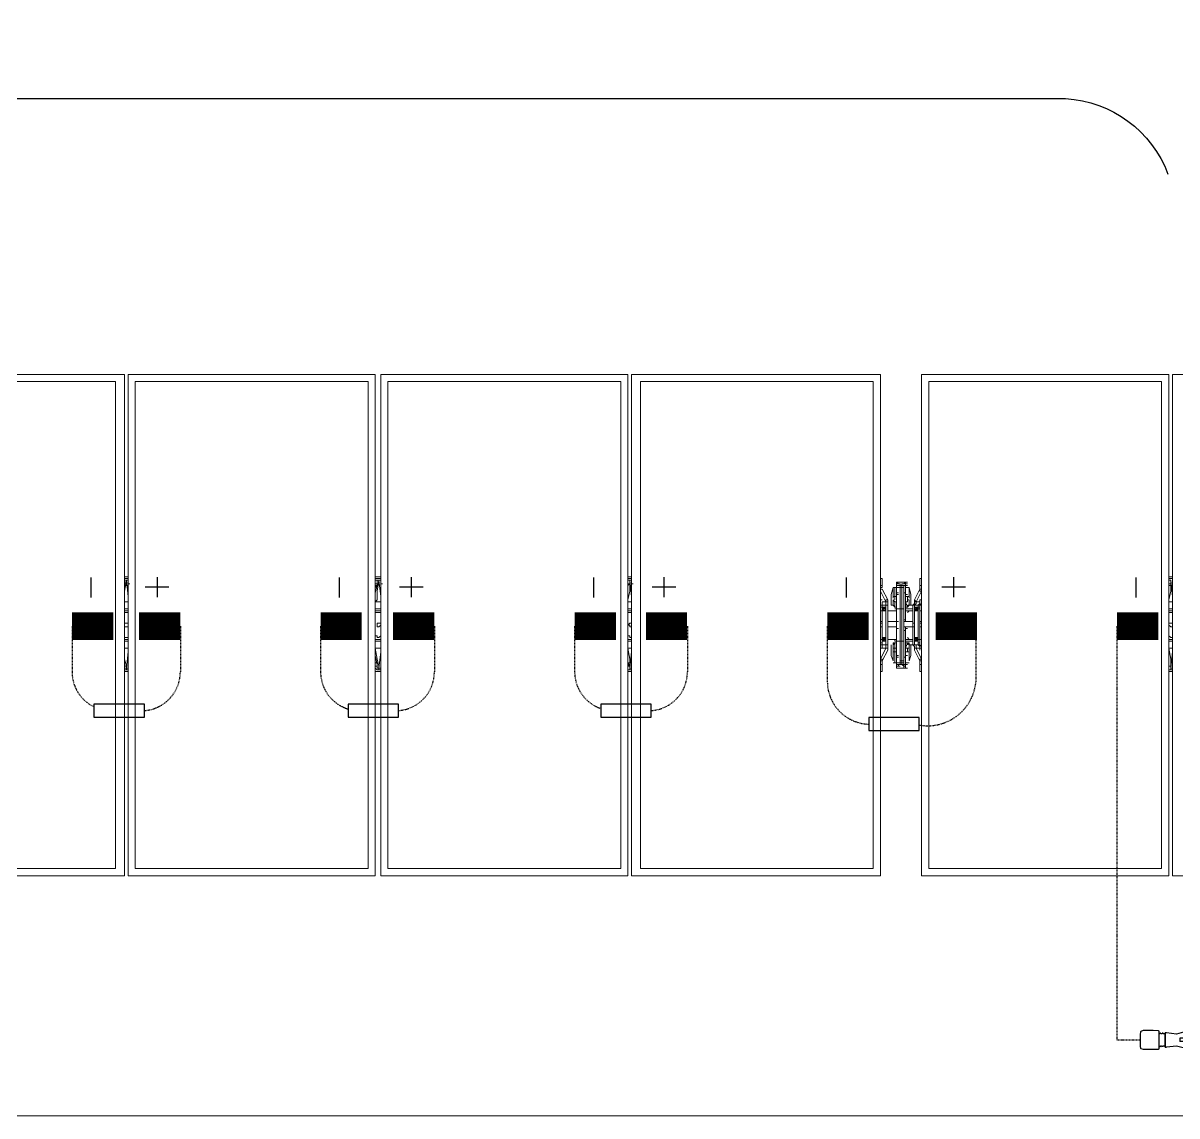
# Model space of a CAD drawing. Header units: feet. Extents: x -9903 to 12307, y -41 to 4121.
# Drawn here: x 1113.6 to 1321.9, y 3621.3 to 3818.6 of the extents above; entities that cross this region are included whole.
import ezdxf
from ezdxf.lldxf.tags import DXFTag

# ---------------------------------------------------------------- set-up
doc = ezdxf.new("R2010")
doc.units = ezdxf.units.FT
doc.header["$MEASUREMENT"] = 0
doc.linetypes.add('HIDDEN', pattern=[0.375, 0.25, -0.125])
for name, color, linetype in [('E-HARN-COMP', 8, 'Continuous'), ('E-TRNK-CABL-NEG', 6, 'HIDDEN'), ('E-TRUNK-CABLE-POS', 6, 'HIDDEN'), ('G-ANNO-TEXT', 1, 'Continuous'), ('Polarity-Text', 7, 'Continuous'), ('PV-DC-CABL-UG-', 10, 'DC-')]:
    doc.layers.add(name, color=color, linetype=linetype)
doc.styles.add('NEI-A', font='arial.ttf')
tags = doc.linetypes.add('DC-', pattern='A,0.176989,-0.049113,["DC-",NEI-A,S=0.1,R=0,X=0,Y=-0.05],-0.049113,-0.250887,0.176989', length=0.703091).pattern_tags.tags
tags[6] = DXFTag(74, 10)

# ---------------------------------------------------------------- blocks, each defined once
blk = doc.blocks.new('A$C4742fff2')
at = {"lineweight": 5}
for points in [[(5.0481, 0), (5.2798, 0), (5.2798, 0.4666), (5.0481, 0.4666)], [(5.5131, 0.4666), (5.5131, 0), (5.2831, 0), (5.2831, 0.4666)], [(5.7481, 0.4666), (5.5181, 0.4666), (5.5181, 0), (5.7481, 0)], [(5.9831, 0), (5.7514, 0), (5.7514, 0.4666), (5.9831, 0.4666)], [(6.0214, 0), (6.2514, 0), (6.2514, 0.4666), (6.0214, 0.4666)], [(6.4864, 0.4666), (6.2547, 0.4666), (6.2547, 0), (6.4864, 0)], [(5.2715, 0.0067), (5.2715, 0.46), (5.0548, 0.46), (5.0548, 0.0067)], [(5.5064, 0.46), (5.2898, 0.46), (5.2898, 0.0067), (5.5064, 0.0067)], [(5.7414, 0.0067), (5.7414, 0.46), (5.5248, 0.46), (5.5248, 0.0067)], [(5.9764, 0.0067), (5.9764, 0.46), (5.7598, 0.46), (5.7598, 0.0067)], [(6.0281, 0.46), (6.2447, 0.46), (6.2447, 0.0067), (6.0281, 0.0067)], [(5.9848, 0.2683), (5.9848, 0.27), (5.9848, 0.2767), (5.9831, 0.2767), (5.9848, 0.2767), (5.9848, 0.27)], [(6.0081, 0.2733), (6.0064, 0.2733), (6.0081, 0.2733), (6.0064, 0.2733), (6.0064, 0.2717), (6.0081, 0.2717), (6.0064, 0.2717), (6.0064, 0.2617), (6.0064, 0.2717), (6.0064, 0.2733), (6.0048, 0.2717), (6.0031, 0.2717), (6.0048, 0.2717), (6.0031, 0.2717), (6.0031, 0.2683), (6.0014, 0.2683), (6.0014, 0.2717), (5.9998, 0.2717), (5.9981, 0.2717), (5.9981, 0.2617), (5.9998, 0.2617), (5.9981, 0.2617), (5.9981, 0.24), (5.9981, 0.2367), (5.9998, 0.2367), (5.9981, 0.2367), (5.9998, 0.2367), (5.9981, 0.2367), (5.9998, 0.2367), (5.9981, 0.2367), (5.9998, 0.2367), (5.9981, 0.2367), (5.9998, 0.2367), (5.9981, 0.2367), (5.9898, 0.2367), (5.9981, 0.2367), (5.9981, 0.24), (5.9981, 0.2367), (5.9981, 0.24), (5.9981, 0.2383), (5.9981, 0.24), (5.9981, 0.2617), (5.9981, 0.2717), (5.9998, 0.2717), (6.0014, 0.2717), (5.9998, 0.2717), (6.0014, 0.2717), (5.9998, 0.2717), (5.9981, 0.2733), (5.9998, 0.2733), (5.9981, 0.2733), (5.9998, 0.2733), (6.0048, 0.2733), (6.0064, 0.2733), (6.0048, 0.2717), (6.0031, 0.2717), (6.0048, 0.2717), (6.0064, 0.2717), (6.0048, 0.2717), (6.0064, 0.2717), (6.0064, 0.2733)], [(5.9981, 0.2683), (5.9981, 0.2733), (5.9981, 0.2717), (5.9998, 0.2717), (5.9981, 0.2733), (5.9998, 0.2733), (5.9981, 0.2733), (5.9981, 0.2683), (5.9964, 0.2683), (5.9964, 0.26), (5.9964, 0.2683)], [(5.9998, 0.2733), (5.9981, 0.2733), (5.9981, 0.2717), (5.9998, 0.2717), (6.0014, 0.2717), (5.9998, 0.2717), (6.0014, 0.2717), (5.9998, 0.2717), (6.0014, 0.2717), (6.0014, 0.2683), (6.0031, 0.2683), (6.0031, 0.2717), (6.0048, 0.2717), (6.0031, 0.2717), (6.0048, 0.2717), (6.0064, 0.2717), (6.0064, 0.27), (6.0081, 0.27), (6.0064, 0.27), (6.0064, 0.2717), (6.0064, 0.2733), (6.0048, 0.2733)], [(5.9981, 0.27), (5.9981, 0.2717), (5.9981, 0.27), (5.9998, 0.27)], [(6.0031, 0.27), (6.0014, 0.27), (6.0031, 0.27), (6.0048, 0.27)], [(6.0014, 0.27), (6.0014, 0.2683), (6.0014, 0.2483), (6.0014, 0.2683)], [(6.0048, 0.2683), (6.0031, 0.2683), (6.0048, 0.2683), (6.0048, 0.27)], [(6.0064, 0.27), (6.0064, 0.2717), (6.0064, 0.27), (6.0081, 0.27)], [(6.0198, 0.27), (6.0198, 0.2683), (6.0198, 0.27), (6.0198, 0.2767), (6.0214, 0.2767), (6.0198, 0.2767)], [(5.9831, 0.2133), (5.9831, 0.215), (5.9831, 0.2167), (5.9831, 0.215), (5.9848, 0.215), (5.9848, 0.2117), (5.9881, 0.2117), (5.9898, 0.2117), (5.9898, 0.21), (5.9848, 0.2), (5.9898, 0.21), (5.9898, 0.2117), (5.9881, 0.2117), (5.9881, 0.215), (5.9881, 0.2117), (5.9848, 0.2117), (5.9848, 0.215), (5.9881, 0.215), (5.9898, 0.215), (5.9898, 0.2117), (5.9898, 0.21), (5.9898, 0.2117), (5.9898, 0.215), (5.9881, 0.215), (5.9898, 0.215), (5.9898, 0.2517), (5.9881, 0.2517), (5.9881, 0.255), (5.9898, 0.255), (5.9898, 0.2517), (5.9881, 0.2517), (5.9848, 0.2517), (5.9848, 0.25), (5.9831, 0.25), (5.9831, 0.2517), (5.9831, 0.25), (5.9848, 0.25), (5.9848, 0.2517), (5.9881, 0.2517), (5.9881, 0.255), (5.9898, 0.255), (5.9881, 0.255), (5.9848, 0.255), (5.9881, 0.255), (5.9881, 0.2567), (5.9898, 0.2567), (5.9848, 0.2667), (5.9898, 0.2567), (5.9881, 0.2567), (5.9881, 0.255), (5.9898, 0.255), (5.9898, 0.2517), (5.9881, 0.2517), (5.9898, 0.2517), (5.9898, 0.215), (5.9881, 0.215), (5.9848, 0.215), (5.9831, 0.215)], [(5.9948, 0.2683), (5.9931, 0.2617), (5.9931, 0.2517), (5.9931, 0.2533), (5.9931, 0.2517), (5.9931, 0.2617)], [(5.9931, 0.2517), (5.9931, 0.2617), (5.9931, 0.2517), (5.9948, 0.2517), (5.9964, 0.25), (5.9948, 0.2517), (5.9964, 0.25), (5.9964, 0.2517), (5.9964, 0.25), (5.9948, 0.2517), (5.9964, 0.25), (5.9948, 0.2517)], [(5.9948, 0.26), (5.9948, 0.2683), (5.9964, 0.2683), (5.9948, 0.2683), (5.9948, 0.26), (5.9964, 0.26), (5.9964, 0.2567), (5.9964, 0.26), (5.9948, 0.26), (5.9948, 0.2583)], [(6.0031, 0.2183), (6.0031, 0.2483), (6.0048, 0.2483), (6.0048, 0.2683), (6.0031, 0.2683), (6.0031, 0.2483), (6.0014, 0.2483), (6.0014, 0.2183), (5.9981, 0.2183), (5.9981, 0.2483), (5.9964, 0.2483), (5.9981, 0.2483), (5.9964, 0.2483), (5.9981, 0.2483), (5.9964, 0.2483), (5.9981, 0.2483), (5.9964, 0.2483), (5.9981, 0.2483), (5.9964, 0.2483), (5.9981, 0.2483), (5.9981, 0.2183), (6.0014, 0.2183), (6.0014, 0.2483), (6.0031, 0.2483), (6.0014, 0.2483), (6.0014, 0.2183), (6.0031, 0.2183), (6.0031, 0.1983), (6.0048, 0.1983), (6.0048, 0.2183), (6.0048, 0.1983), (6.0031, 0.1983), (6.0031, 0.2183), (6.0014, 0.2183), (6.0014, 0.2483), (6.0031, 0.2483), (6.0031, 0.2683), (6.0048, 0.2683), (6.0048, 0.2483), (6.0031, 0.2483), (6.0031, 0.2183), (6.0048, 0.2183), (6.0048, 0.2483), (6.0048, 0.2183)], [(6.0014, 0.2683), (6.0014, 0.2483), (5.9981, 0.2483), (5.9981, 0.2683)], [(6.0014, 0.2683), (6.0014, 0.2483), (5.9981, 0.2483), (5.9981, 0.2683)], [(5.9998, 0.2633), (5.9981, 0.2633)], [(6.0048, 0.2633), (6.0064, 0.2633)], [(6.0098, 0.2517), (6.0114, 0.2517), (6.0114, 0.2617), (6.0098, 0.2683), (6.0064, 0.2683), (6.0098, 0.2683), (6.0114, 0.2617), (6.0114, 0.2517), (6.0098, 0.2517), (6.0098, 0.2533), (6.0098, 0.2517), (6.0098, 0.2567), (6.0081, 0.2567), (6.0081, 0.255), (6.0064, 0.255), (6.0081, 0.25), (6.0081, 0.2517)], [(6.0064, 0.26), (6.0064, 0.2683), (6.0064, 0.26), (6.0098, 0.26), (6.0098, 0.2683), (6.0098, 0.26)], [(6.0064, 0.24), (6.0064, 0.2383), (6.0064, 0.24), (6.0064, 0.2617), (6.0081, 0.2617), (6.0064, 0.2617)], [(6.0081, 0.2567), (6.0081, 0.26)], [(6.0098, 0.2583), (6.0098, 0.26)], [(6.0198, 0.2117), (6.0198, 0.2133), (6.0181, 0.215), (6.0198, 0.215), (6.0214, 0.2133), (6.0198, 0.215), (6.0181, 0.215), (6.0198, 0.2133), (6.0198, 0.2117), (6.0164, 0.2117), (6.0148, 0.2117), (6.0148, 0.21), (6.0198, 0.2), (6.0148, 0.21), (6.0148, 0.2117), (6.0164, 0.2117), (6.0181, 0.2117), (6.0164, 0.2117), (6.0164, 0.215), (6.0148, 0.215), (6.0181, 0.215), (6.0181, 0.2167), (6.0198, 0.2167), (6.0198, 0.25), (6.0181, 0.25), (6.0181, 0.2483), (6.0164, 0.2483), (6.0181, 0.2483), (6.0164, 0.2483), (6.0181, 0.2483), (6.0164, 0.2483), (6.0181, 0.2483), (6.0164, 0.2483), (6.0181, 0.2483), (6.0164, 0.2483), (6.0164, 0.25), (6.0181, 0.2483), (6.0181, 0.2467), (6.0164, 0.2467), (6.0148, 0.2467), (6.0148, 0.2483), (6.0148, 0.25), (6.0164, 0.25), (6.0181, 0.25), (6.0198, 0.25), (6.0198, 0.2167), (6.0181, 0.2167), (6.0181, 0.215), (6.0148, 0.215), (6.0131, 0.215), (6.0131, 0.2517), (6.0148, 0.2517), (6.0131, 0.2517), (6.0148, 0.2533), (6.0148, 0.255), (6.0148, 0.2533), (6.0131, 0.2517), (6.0114, 0.2517), (6.0114, 0.2617), (6.0114, 0.2517), (6.0131, 0.2517), (6.0148, 0.2517), (6.0131, 0.2517), (6.0131, 0.215), (6.0148, 0.215), (6.0131, 0.215), (6.0148, 0.2133), (6.0148, 0.2117), (6.0164, 0.2117)], [(6.0198, 0.255), (6.0198, 0.2533), (6.0181, 0.2517), (6.0148, 0.2517), (6.0164, 0.2533), (6.0164, 0.255), (6.0148, 0.2567), (6.0198, 0.2667), (6.0148, 0.2567), (6.0164, 0.255), (6.0198, 0.255), (6.0198, 0.2533), (6.0181, 0.2517), (6.0148, 0.2517), (6.0164, 0.2533), (6.0164, 0.255), (6.0181, 0.255), (6.0164, 0.255), (6.0148, 0.255), (6.0148, 0.2567), (6.0148, 0.255), (6.0164, 0.255)], [(5.9831, 0.2533), (5.9831, 0.2517), (5.9848, 0.2517), (5.9848, 0.255), (5.9848, 0.2517), (5.9831, 0.2517)], [(5.9848, 0.2167), (5.9848, 0.215), (5.9848, 0.2167), (5.9831, 0.2167), (5.9831, 0.25), (5.9831, 0.2167)], [(5.9881, 0.2483), (5.9881, 0.2467), (5.9881, 0.2483), (5.9864, 0.2483), (5.9848, 0.2483), (5.9848, 0.2467), (5.9864, 0.2467), (5.9848, 0.2467), (5.9831, 0.2467), (5.9848, 0.2467), (5.9864, 0.2467), (5.9881, 0.2467), (5.9881, 0.2483), (5.9864, 0.2483), (5.9881, 0.2483), (5.9864, 0.2483), (5.9881, 0.2483), (5.9864, 0.2483), (5.9881, 0.2483), (5.9864, 0.2483), (5.9881, 0.2483), (5.9864, 0.2483), (5.9864, 0.25), (5.9881, 0.2483), (5.9864, 0.2483), (5.9881, 0.2483), (5.9864, 0.2483), (5.9881, 0.2483), (5.9864, 0.2483), (5.9881, 0.2483), (5.9864, 0.2483), (5.9881, 0.2483), (5.9881, 0.2467), (5.9864, 0.2467), (5.9881, 0.2467), (5.9864, 0.2467), (5.9848, 0.2467), (5.9848, 0.2483), (5.9864, 0.2483), (5.9864, 0.25)], [(5.9864, 0.25), (5.9848, 0.2483), (5.9864, 0.2467), (5.9881, 0.2483)], [(5.9881, 0.25), (5.9881, 0.2483), (5.9881, 0.25), (5.9864, 0.25), (5.9848, 0.25), (5.9848, 0.2483), (5.9848, 0.25), (5.9864, 0.25)], [(5.9864, 0.25), (5.9848, 0.2483), (5.9864, 0.2467), (5.9881, 0.2483)], [(5.9848, 0.2467), (5.9848, 0.2483), (5.9864, 0.2483), (5.9848, 0.2483)], [(5.9898, 0.255), (5.9898, 0.2567)], [(5.9948, 0.2567), (5.9948, 0.2517), (5.9964, 0.25), (5.9964, 0.255)], [(5.9948, 0.2567), (5.9948, 0.2517), (5.9964, 0.25), (5.9964, 0.255)], [(6.0098, 0.2517), (6.0081, 0.25), (6.0098, 0.2517), (6.0081, 0.25), (6.0081, 0.2517), (6.0081, 0.25), (6.0098, 0.2517), (6.0081, 0.25), (6.0098, 0.2517), (6.0098, 0.2567), (6.0081, 0.2567), (6.0081, 0.255), (6.0064, 0.255), (6.0081, 0.25), (6.0081, 0.2517)], [(6.0098, 0.2483), (6.0131, 0.2483), (6.0064, 0.2483), (6.0081, 0.2483)], [(6.0064, 0.2483), (6.0081, 0.2483), (6.0098, 0.2483), (6.0131, 0.2483)], [(6.0098, 0.2483), (6.0081, 0.2483)], [(6.0148, 0.25), (6.0148, 0.2483), (6.0148, 0.2467), (6.0164, 0.2467), (6.0181, 0.2467), (6.0181, 0.2483), (6.0181, 0.25), (6.0164, 0.25)], [(6.0164, 0.25), (6.0148, 0.2483), (6.0164, 0.2467), (6.0181, 0.2483)], [(6.0164, 0.25), (6.0148, 0.2483), (6.0164, 0.2467), (6.0181, 0.2483)], [(6.0164, 0.2467), (6.0164, 0.2483), (6.0181, 0.2483), (6.0164, 0.25), (6.0164, 0.2483), (6.0181, 0.2483), (6.0198, 0.2483), (6.0181, 0.2483), (6.0164, 0.2483), (6.0164, 0.2467), (6.0181, 0.2467), (6.0181, 0.2483), (6.0164, 0.2483), (6.0181, 0.2483), (6.0164, 0.2483), (6.0181, 0.2483), (6.0164, 0.2483), (6.0181, 0.2483), (6.0164, 0.2483), (6.0181, 0.2483), (6.0181, 0.2467)], [(6.0181, 0.25), (6.0181, 0.2517), (6.0198, 0.2517), (6.0214, 0.2533), (6.0198, 0.2517), (6.0181, 0.2517)], [(6.0198, 0.25), (6.0198, 0.2517), (6.0214, 0.2517), (6.0198, 0.2517)], [(5.9848, 0.2367), (5.9831, 0.2367)], [(5.9898, 0.2467), (5.9981, 0.2467)], [(6.0048, 0.2367), (6.0131, 0.2367)], [(6.0064, 0.2467), (6.0131, 0.2467)], [(6.0081, 0.2367), (6.0064, 0.2367), (6.0064, 0.24), (6.0064, 0.2367)], [(6.0081, 0.2367), (6.0064, 0.2367)], [(6.0081, 0.245), (6.0098, 0.2467)], [(6.0198, 0.2467), (6.0214, 0.2467)], [(6.0198, 0.2367), (6.0214, 0.2367)], [(5.2815, 0.235), (5.2798, 0.235), (5.2798, 0.2317), (5.2831, 0.2317), (5.2831, 0.2333), (5.2831, 0.235)], [(5.5164, 0.235), (5.5148, 0.235), (5.5148, 0.2317), (5.5164, 0.2317), (5.5181, 0.2333), (5.5181, 0.235)], [(5.7514, 0.235), (5.7498, 0.235), (5.7481, 0.2333), (5.7498, 0.2333), (5.7498, 0.2317), (5.7514, 0.2317), (5.7514, 0.2333)], [(5.9848, 0.235), (5.9831, 0.235)], [(5.9848, 0.2317), (5.9831, 0.2317)], [(5.9848, 0.2317), (5.9831, 0.2317)], [(5.9981, 0.2317), (5.9898, 0.2317), (5.9898, 0.235), (5.9898, 0.2317), (5.9981, 0.2317), (5.9981, 0.23), (5.9998, 0.23), (5.9981, 0.23), (5.9981, 0.2267), (5.9981, 0.23)], [(5.9981, 0.2317), (5.9981, 0.23), (5.9998, 0.23), (5.9981, 0.23)], [(5.9998, 0.23), (5.9981, 0.23), (5.9981, 0.2267), (5.9981, 0.23)], [(5.9981, 0.1967), (5.9981, 0.205), (5.9998, 0.205), (5.9981, 0.205), (5.9981, 0.2267), (5.9981, 0.2283), (5.9981, 0.2267), (5.9981, 0.205)], [(6.0148, 0.2317), (6.0131, 0.2317), (6.0048, 0.2317), (6.0131, 0.2317)], [(6.0064, 0.23), (6.0081, 0.23), (6.0064, 0.23), (6.0064, 0.2317)], [(6.0064, 0.23), (6.0081, 0.23), (6.0064, 0.23), (6.0064, 0.2317)], [(6.0064, 0.205), (6.0064, 0.1967), (6.0064, 0.205), (6.0081, 0.205), (6.0064, 0.205), (6.0064, 0.2267), (6.0064, 0.2283), (6.0064, 0.2267), (6.0064, 0.23), (6.0064, 0.2267), (6.0064, 0.23), (6.0064, 0.2267)], [(6.0131, 0.2317), (6.0131, 0.235), (6.0148, 0.235), (6.0131, 0.235)], [(6.0198, 0.235), (6.0214, 0.235)], [(6.0214, 0.2317), (6.0198, 0.2317)], [(6.0214, 0.2317), (6.0198, 0.2317)], [(6.2531, 0.235), (6.2514, 0.235), (6.2514, 0.2333), (6.2531, 0.2317), (6.2547, 0.2317), (6.2547, 0.2333), (6.2547, 0.235)], [(5.9848, 0.2217), (5.9848, 0.22), (5.9848, 0.2183), (5.9864, 0.2183), (5.9848, 0.2183), (5.9848, 0.22), (5.9831, 0.22), (5.9848, 0.22), (5.9848, 0.2217), (5.9864, 0.2217), (5.9881, 0.2217), (5.9864, 0.2217)], [(5.9864, 0.2217), (5.9848, 0.22), (5.9864, 0.2183), (5.9881, 0.22)], [(5.9864, 0.2217), (5.9848, 0.22), (5.9864, 0.2183), (5.9881, 0.22)], [(5.9864, 0.2183), (5.9848, 0.2183), (5.9848, 0.22), (5.9864, 0.22), (5.9881, 0.22), (5.9881, 0.2217), (5.9881, 0.22), (5.9881, 0.2183), (5.9864, 0.2183), (5.9881, 0.2183), (5.9881, 0.22), (5.9864, 0.22), (5.9881, 0.22), (5.9864, 0.22), (5.9881, 0.22), (5.9864, 0.22), (5.9881, 0.22), (5.9864, 0.22), (5.9881, 0.22), (5.9864, 0.2217), (5.9864, 0.22), (5.9848, 0.22), (5.9848, 0.2183)], [(5.9881, 0.22), (5.9864, 0.22)], [(5.9981, 0.2183), (5.9964, 0.2183), (5.9981, 0.2183), (5.9964, 0.2183), (5.9981, 0.2183), (5.9981, 0.1983), (6.0014, 0.1983), (6.0014, 0.2183), (6.0014, 0.1983), (5.9981, 0.1983), (5.9981, 0.2183), (5.9964, 0.2183), (5.9964, 0.22), (5.9981, 0.22), (5.9898, 0.22), (5.9981, 0.22), (5.9964, 0.22), (5.9964, 0.2183)], [(5.9931, 0.215), (5.9931, 0.2133), (5.9931, 0.215), (5.9931, 0.205), (5.9948, 0.2), (5.9948, 0.2083), (5.9964, 0.2083), (5.9964, 0.1983), (5.9948, 0.1983), (5.9964, 0.1983), (5.9964, 0.2083), (5.9948, 0.2083), (5.9948, 0.2), (5.9931, 0.205)], [(5.9931, 0.215), (5.9931, 0.205)], [(5.9948, 0.215), (5.9948, 0.21), (5.9948, 0.215), (5.9948, 0.2167), (5.9964, 0.2167), (5.9964, 0.2117), (5.9964, 0.2167), (5.9948, 0.2167)], [(5.9948, 0.215), (5.9964, 0.2167), (5.9964, 0.215), (5.9964, 0.2167), (5.9948, 0.215), (5.9964, 0.2167)], [(5.9981, 0.2183), (5.9964, 0.2183)], [(6.0098, 0.22), (6.0131, 0.22), (6.0064, 0.22), (6.0131, 0.22), (6.0098, 0.22), (6.0081, 0.2217)], [(6.0081, 0.2183), (6.0098, 0.2183), (6.0081, 0.2183), (6.0064, 0.2183), (6.0131, 0.2183), (6.0064, 0.2183)], [(6.0098, 0.21), (6.0098, 0.2167), (6.0081, 0.2167), (6.0064, 0.2117), (6.0098, 0.2117), (6.0098, 0.21), (6.0098, 0.2083), (6.0098, 0.21), (6.0098, 0.2117), (6.0064, 0.2117), (6.0081, 0.2167), (6.0098, 0.2167)], [(6.0098, 0.2), (6.0098, 0.2083), (6.0064, 0.2083), (6.0064, 0.1983), (6.0098, 0.1983), (6.0064, 0.1983), (6.0064, 0.2083), (6.0098, 0.2083), (6.0098, 0.2), (6.0114, 0.205), (6.0114, 0.215), (6.0098, 0.215), (6.0098, 0.2133), (6.0098, 0.215), (6.0114, 0.215), (6.0114, 0.205)], [(6.0098, 0.2183), (6.0081, 0.2183)], [(6.0081, 0.2167), (6.0098, 0.215), (6.0081, 0.2167), (6.0098, 0.215), (6.0081, 0.2167), (6.0081, 0.215)], [(6.0114, 0.215), (6.0114, 0.205), (6.0114, 0.215), (6.0131, 0.215)], [(6.0148, 0.2117), (6.0148, 0.21), (6.0148, 0.2117), (6.0148, 0.2133), (6.0131, 0.215), (6.0148, 0.215), (6.0164, 0.215), (6.0164, 0.2117)], [(6.0164, 0.2217), (6.0148, 0.2217), (6.0148, 0.22), (6.0148, 0.2183), (6.0164, 0.2183), (6.0181, 0.2183), (6.0164, 0.2183), (6.0164, 0.22), (6.0181, 0.22), (6.0181, 0.2183), (6.0164, 0.2183), (6.0164, 0.22), (6.0181, 0.22), (6.0164, 0.22), (6.0181, 0.22), (6.0164, 0.22), (6.0181, 0.22), (6.0164, 0.22), (6.0181, 0.22), (6.0164, 0.22), (6.0181, 0.22), (6.0181, 0.2183), (6.0181, 0.22), (6.0164, 0.22), (6.0181, 0.22), (6.0164, 0.22), (6.0181, 0.22), (6.0164, 0.22), (6.0181, 0.22), (6.0164, 0.22), (6.0181, 0.22), (6.0198, 0.22), (6.0214, 0.22), (6.0198, 0.22), (6.0181, 0.22), (6.0181, 0.2217)], [(6.0164, 0.2217), (6.0148, 0.22), (6.0164, 0.2183), (6.0181, 0.22)], [(6.0148, 0.2217), (6.0148, 0.22), (6.0148, 0.2183), (6.0164, 0.2183), (6.0181, 0.2183), (6.0181, 0.22), (6.0181, 0.2217), (6.0164, 0.2217)], [(6.0164, 0.2217), (6.0148, 0.22), (6.0164, 0.2183), (6.0181, 0.22)], [(6.0164, 0.22), (6.0181, 0.22), (6.0164, 0.2217)], [(6.0164, 0.22), (6.0181, 0.22), (6.0164, 0.2217)], [(6.0198, 0.215), (6.0198, 0.2167)], [(5.9881, 0.2117), (5.9898, 0.2117)], [(5.9881, 0.2117), (5.9898, 0.2117)], [(5.9948, 0.21), (5.9948, 0.2117), (5.9964, 0.2117), (5.9964, 0.2083), (5.9964, 0.2117), (5.9948, 0.2117), (5.9948, 0.21), (5.9948, 0.2083)], [(6.0081, 0.2083), (6.0081, 0.2117)], [(5.9848, 0.1967), (5.9848, 0.1983), (5.9848, 0.1967), (5.9848, 0.19), (5.9831, 0.19), (5.9848, 0.19)], [(5.9981, 0.1983), (5.9981, 0.195), (5.9981, 0.1933), (5.9981, 0.195), (5.9998, 0.195), (5.9998, 0.1967), (5.9998, 0.195), (5.9981, 0.195), (5.9981, 0.1983), (5.9964, 0.1983)], [(5.9998, 0.2033), (5.9981, 0.2033)], [(5.9998, 0.1967), (6.0014, 0.1967), (6.0014, 0.1983), (6.0014, 0.1967), (5.9998, 0.1967), (5.9998, 0.195), (5.9998, 0.1967), (5.9981, 0.1967)], [(6.0048, 0.195), (6.0048, 0.1967), (6.0031, 0.1967), (6.0014, 0.1967), (5.9998, 0.1967), (5.9981, 0.1967), (5.9998, 0.1967), (5.9998, 0.195), (5.9998, 0.1967), (6.0014, 0.1967), (6.0031, 0.1967), (6.0048, 0.1967), (6.0048, 0.195), (6.0064, 0.195)], [(5.9981, 0.195), (5.9981, 0.1967)], [(5.9981, 0.195), (5.9981, 0.1933), (5.9998, 0.1933), (5.9981, 0.1933), (5.9981, 0.195), (5.9981, 0.1933), (5.9981, 0.195), (5.9998, 0.195), (6.0014, 0.195), (5.9998, 0.195)], [(6.0048, 0.1933), (6.0064, 0.1933), (6.0048, 0.1933), (5.9981, 0.1933), (5.9998, 0.1933), (5.9981, 0.1933)], [(6.0048, 0.1967), (6.0031, 0.1967), (6.0048, 0.1967), (6.0048, 0.1983)], [(6.0048, 0.195), (6.0031, 0.1967), (6.0048, 0.1967)], [(6.0064, 0.2033), (6.0048, 0.2033)], [(6.0081, 0.1983), (6.0064, 0.1983)], [(6.0214, 0.19), (6.0198, 0.19), (6.0198, 0.1967), (6.0198, 0.1983), (6.0198, 0.1967), (6.0198, 0.19)]]:
    blk.add_lwpolyline(points, close=True, dxfattribs=at)
for points in [[(5.9831, 0), (5.9831, 0.4666)], [(6.0214, 0.4666), (6.0214, 0)], [(5.9764, 0.0067), (5.9764, 0.46)], [(6.0281, 0.46), (6.0281, 0.0067)], [(5.2831, 0.2783), (5.2798, 0.2783)], [(5.2798, 0.27), (5.2798, 0.2733), (5.2815, 0.2733), (5.2815, 0.275), (5.2831, 0.275)], [(5.2815, 0.255), (5.2798, 0.255), (5.2798, 0.265), (5.2815, 0.275)], [(5.2815, 0.27), (5.2815, 0.2733)], [(5.5181, 0.2783), (5.5131, 0.2783)], [(5.5148, 0.255), (5.5131, 0.255), (5.5148, 0.2567), (5.5148, 0.265), (5.5164, 0.275)], [(5.5148, 0.27), (5.5148, 0.275), (5.5164, 0.275), (5.5181, 0.275)], [(5.5164, 0.27), (5.5164, 0.2733)], [(5.7514, 0.2783), (5.7481, 0.2783)], [(5.7498, 0.255), (5.7481, 0.255), (5.7481, 0.2567), (5.7498, 0.265), (5.7498, 0.275), (5.7514, 0.275), (5.7498, 0.275), (5.7498, 0.2717), (5.7481, 0.27)], [(5.7514, 0.27), (5.7514, 0.2733)], [(6.0014, 0.27), (6.0031, 0.27)], [(6.0014, 0.27), (6.0031, 0.27)], [(6.0014, 0.27), (6.0031, 0.27)], [(6.0014, 0.27), (6.0031, 0.27)], [(6.0031, 0.27), (6.0048, 0.27)], [(6.0031, 0.27), (6.0048, 0.27)], [(6.0048, 0.2717), (6.0048, 0.2717)], [(6.0048, 0.2717), (6.0048, 0.2717)], [(6.2547, 0.2783), (6.2514, 0.2783)], [(6.2531, 0.255), (6.2514, 0.255), (6.2514, 0.2567), (6.2531, 0.265), (6.2531, 0.275), (6.2531, 0.2717), (6.2514, 0.2717), (6.2514, 0.27)], [(6.2547, 0.27), (6.2547, 0.2733)], [(5.9848, 0.2667), (5.9848, 0.2667)], [(5.9848, 0.2667), (5.9848, 0.2667)], [(5.9948, 0.2617), (5.9948, 0.2617)], [(5.9948, 0.2617), (5.9948, 0.2617)], [(6.0081, 0.2683), (6.0081, 0.2683)], [(6.0081, 0.2683), (6.0081, 0.2683)], [(6.0098, 0.2617), (6.0098, 0.2617)], [(6.0098, 0.2617), (6.0098, 0.2617)], [(6.0198, 0.2667), (6.0198, 0.2667)], [(6.0198, 0.2667), (6.0198, 0.2667)], [(5.2815, 0.2483), (5.2798, 0.2483), (5.2798, 0.255)], [(5.2831, 0.2483), (5.2798, 0.2483)], [(5.5148, 0.2483), (5.5131, 0.2483), (5.5131, 0.255)], [(5.5181, 0.2483), (5.5131, 0.2483)], [(5.7498, 0.2483), (5.7481, 0.2483), (5.7481, 0.255)], [(5.7514, 0.2483), (5.7481, 0.2483)], [(5.9848, 0.25), (5.9848, 0.25)], [(5.9848, 0.25), (5.9848, 0.25)], [(5.9848, 0.2483), (5.9848, 0.2483)], [(5.9848, 0.2483), (5.9848, 0.2483)], [(5.9864, 0.25), (5.9864, 0.25)], [(5.9864, 0.25), (5.9864, 0.25)], [(5.9881, 0.2517), (5.9881, 0.2517)], [(5.9881, 0.2517), (5.9881, 0.2517)], [(5.9881, 0.25), (5.9881, 0.25)], [(5.9881, 0.25), (5.9881, 0.25)], [(5.9881, 0.2483), (5.9881, 0.2483)], [(5.9881, 0.2483), (5.9881, 0.2483)], [(5.9898, 0.2517), (5.9898, 0.2517)], [(5.9898, 0.2517), (5.9898, 0.2517)], [(6.0148, 0.25), (6.0148, 0.25)], [(6.0148, 0.25), (6.0148, 0.25)], [(6.0148, 0.2483), (6.0148, 0.2483)], [(6.0148, 0.2483), (6.0148, 0.2483)], [(6.0164, 0.2517), (6.0164, 0.2517)], [(6.0164, 0.2517), (6.0164, 0.2517)], [(6.0164, 0.25), (6.0164, 0.25)], [(6.0164, 0.25), (6.0164, 0.25)], [(6.0181, 0.25), (6.0181, 0.25)], [(6.0181, 0.25), (6.0181, 0.25)], [(6.0181, 0.2483), (6.0181, 0.2483)], [(6.0181, 0.2483), (6.0181, 0.2483)], [(6.2531, 0.2483), (6.2514, 0.2483), (6.2514, 0.255)], [(6.2547, 0.2483), (6.2514, 0.2483)], [(5.2831, 0.2467), (5.2798, 0.2467), (5.2815, 0.2467)], [(5.2798, 0.2467), (5.2798, 0.245), (5.2831, 0.245)], [(5.5181, 0.2467), (5.5131, 0.2467), (5.5148, 0.2467)], [(5.5181, 0.245), (5.5148, 0.245), (5.5131, 0.245), (5.5131, 0.2467)], [(5.7514, 0.2467), (5.7481, 0.2467), (5.7498, 0.2467)], [(5.7481, 0.2467), (5.7481, 0.245), (5.7514, 0.245)], [(5.9848, 0.2467), (5.9848, 0.2467)], [(5.9848, 0.2467), (5.9848, 0.2467)], [(5.9864, 0.2467), (5.9864, 0.2467)], [(5.9864, 0.2467), (5.9864, 0.2467)], [(5.9881, 0.2467), (5.9881, 0.2467)], [(5.9881, 0.2467), (5.9881, 0.2467)], [(6.0064, 0.2367), (6.0064, 0.24)], [(6.0064, 0.24), (6.0064, 0.2367)], [(6.0064, 0.2367), (6.0081, 0.2367)], [(6.0064, 0.2367), (6.0081, 0.2367)], [(6.0064, 0.2367), (6.0081, 0.2367)], [(6.0064, 0.2367), (6.0081, 0.2367)], [(6.0148, 0.2467), (6.0148, 0.2467)], [(6.0148, 0.2467), (6.0148, 0.2467)], [(6.0164, 0.2467), (6.0164, 0.2467)], [(6.0164, 0.2467), (6.0164, 0.2467)], [(6.0181, 0.2467), (6.0181, 0.2467)], [(6.0181, 0.2467), (6.0181, 0.2467)], [(6.2547, 0.2467), (6.2514, 0.2467), (6.2531, 0.2467)], [(6.2514, 0.2467), (6.2514, 0.245), (6.2547, 0.245)], [(5.2831, 0.2233), (5.2831, 0.2217), (5.2798, 0.2217), (5.2798, 0.2233), (5.2798, 0.22), (5.2798, 0.2183)], [(5.2831, 0.22), (5.2798, 0.22), (5.2815, 0.22)], [(5.2831, 0.2183), (5.2798, 0.2183), (5.2798, 0.2117), (5.2798, 0.2017), (5.2815, 0.195), (5.2815, 0.1933), (5.2831, 0.1933)], [(5.5181, 0.2233), (5.5164, 0.2217), (5.5148, 0.2217), (5.5148, 0.2233), (5.5131, 0.2233), (5.5131, 0.22)], [(5.5181, 0.1933), (5.5164, 0.1933), (5.5164, 0.195), (5.5148, 0.2017), (5.5131, 0.2117), (5.5131, 0.2183), (5.5131, 0.22), (5.5181, 0.22)], [(5.5131, 0.2183), (5.5181, 0.2183)], [(5.7498, 0.1933), (5.7498, 0.2017), (5.7481, 0.2117), (5.7481, 0.2183), (5.7481, 0.22), (5.7481, 0.2233), (5.7498, 0.2233), (5.7498, 0.2217), (5.7514, 0.2217), (5.7514, 0.2233)], [(5.7514, 0.22), (5.7481, 0.22), (5.7498, 0.22)], [(5.7481, 0.2183), (5.7514, 0.2183)], [(5.9848, 0.2217), (5.9848, 0.2217)], [(5.9848, 0.2217), (5.9848, 0.2217)], [(5.9848, 0.22), (5.9848, 0.22)], [(5.9848, 0.22), (5.9848, 0.22)], [(5.9848, 0.2183), (5.9848, 0.2183)], [(5.9848, 0.2183), (5.9848, 0.2183)], [(5.9864, 0.2217), (5.9864, 0.2217)], [(5.9864, 0.22), (5.9864, 0.2217), (5.9881, 0.22)], [(5.9864, 0.2217), (5.9864, 0.2217)], [(5.9864, 0.22), (5.9881, 0.22)], [(5.9864, 0.22), (5.9881, 0.22)], [(5.9864, 0.22), (5.9881, 0.22)], [(5.9864, 0.22), (5.9881, 0.22)], [(5.9864, 0.22), (5.9881, 0.22)], [(5.9864, 0.22), (5.9881, 0.22)], [(5.9864, 0.22), (5.9881, 0.22)], [(5.9881, 0.22), (5.9881, 0.2183), (5.9864, 0.2183)], [(5.9864, 0.2183), (5.9881, 0.2183)], [(5.9864, 0.2183), (5.9864, 0.2183)], [(5.9864, 0.2183), (5.9864, 0.2183)], [(5.9881, 0.2217), (5.9881, 0.2217)], [(5.9881, 0.2217), (5.9881, 0.2217)], [(5.9881, 0.22), (5.9881, 0.22)], [(5.9881, 0.2183), (5.9881, 0.22)], [(5.9881, 0.22), (5.9881, 0.22)], [(5.9881, 0.2183), (5.9881, 0.2183)], [(5.9881, 0.2183), (5.9881, 0.2183)], [(5.9881, 0.215), (5.9881, 0.215)], [(5.9881, 0.215), (5.9881, 0.215)], [(5.9898, 0.215), (5.9898, 0.215)], [(5.9898, 0.215), (5.9898, 0.215)], [(5.9964, 0.2167), (5.9948, 0.215)], [(5.9964, 0.2167), (5.9948, 0.215)], [(6.0031, 0.1983), (6.0014, 0.1983), (6.0031, 0.1983), (6.0031, 0.1967), (6.0048, 0.1967), (6.0031, 0.1967), (6.0048, 0.1967), (6.0031, 0.1967), (6.0014, 0.1967), (6.0014, 0.2), (6.0014, 0.2183), (6.0031, 0.2183), (6.0014, 0.2183), (6.0014, 0.2), (6.0014, 0.1967), (6.0031, 0.1967)], [(6.0098, 0.215), (6.0081, 0.2167)], [(6.0098, 0.215), (6.0081, 0.2167)], [(6.0148, 0.2217), (6.0148, 0.2217)], [(6.0148, 0.2217), (6.0148, 0.2217)], [(6.0148, 0.22), (6.0148, 0.22)], [(6.0148, 0.22), (6.0148, 0.22)], [(6.0148, 0.2183), (6.0148, 0.2183)], [(6.0148, 0.2183), (6.0148, 0.2183)], [(6.0148, 0.215), (6.0148, 0.215)], [(6.0148, 0.215), (6.0148, 0.215)], [(6.0164, 0.2217), (6.0164, 0.2217)], [(6.0164, 0.2217), (6.0164, 0.2217)], [(6.0164, 0.2183), (6.0164, 0.2183)], [(6.0164, 0.2183), (6.0164, 0.2183)], [(6.0164, 0.215), (6.0164, 0.215)], [(6.0164, 0.215), (6.0164, 0.215)], [(6.0181, 0.2217), (6.0181, 0.2217)], [(6.0181, 0.2217), (6.0181, 0.2217)], [(6.0181, 0.22), (6.0181, 0.22)], [(6.0181, 0.22), (6.0181, 0.22)], [(6.0181, 0.2183), (6.0181, 0.2183)], [(6.0181, 0.2183), (6.0181, 0.2183)], [(6.2531, 0.1933), (6.2531, 0.2017), (6.2514, 0.2117), (6.2514, 0.2183), (6.2514, 0.22), (6.2514, 0.2233), (6.2531, 0.2217), (6.2547, 0.2217), (6.2547, 0.2233)], [(6.2547, 0.22), (6.2514, 0.22), (6.2531, 0.22)], [(6.2514, 0.2183), (6.2547, 0.2183)], [(5.9948, 0.205), (5.9948, 0.205)], [(5.9948, 0.205), (5.9948, 0.205)], [(6.0098, 0.205), (6.0098, 0.205)], [(6.0098, 0.205), (6.0098, 0.205)], [(5.2798, 0.1983), (5.2798, 0.1933), (5.2815, 0.1933), (5.2815, 0.1917), (5.2815, 0.1933), (5.2815, 0.1967)], [(5.5148, 0.1983), (5.5148, 0.1933), (5.5164, 0.1933), (5.5164, 0.1917), (5.5164, 0.1933), (5.5164, 0.1967)], [(5.7481, 0.1983), (5.7498, 0.195), (5.7498, 0.1917), (5.7514, 0.1917)], [(5.7514, 0.1967), (5.7514, 0.1933), (5.7498, 0.1933), (5.7498, 0.1917)], [(5.9848, 0.2), (5.9848, 0.2)], [(5.9848, 0.2), (5.9848, 0.2)], [(5.9848, 0.1967), (5.9848, 0.1967)], [(5.9848, 0.1967), (5.9848, 0.1967)], [(5.9981, 0.195), (5.9981, 0.1967)], [(5.9981, 0.1967), (5.9981, 0.195)], [(6.0014, 0.2), (6.0031, 0.2)], [(6.0014, 0.2), (6.0031, 0.2)], [(6.0031, 0.2), (6.0048, 0.2)], [(6.0031, 0.2), (6.0048, 0.2)], [(6.0031, 0.1967), (6.0048, 0.195), (6.0064, 0.195), (6.0064, 0.1933), (6.0064, 0.195), (6.0064, 0.1933), (6.0064, 0.195), (6.0048, 0.195), (6.0064, 0.195), (6.0064, 0.1967), (6.0064, 0.195), (6.0064, 0.1967), (6.0064, 0.195), (6.0064, 0.1967), (6.0081, 0.1967), (6.0064, 0.1967), (6.0064, 0.195), (6.0048, 0.195), (6.0064, 0.195), (6.0064, 0.1933), (6.0081, 0.1933), (6.0064, 0.1933), (6.0064, 0.195), (6.0048, 0.195), (6.0048, 0.1967), (6.0031, 0.1967), (6.0048, 0.1967), (6.0031, 0.1967), (6.0031, 0.1983)], [(6.0081, 0.2), (6.0081, 0.2)], [(6.0081, 0.2), (6.0081, 0.2)], [(6.0198, 0.2), (6.0198, 0.2)], [(6.0198, 0.2), (6.0198, 0.2)], [(6.2514, 0.1983), (6.2514, 0.195), (6.2531, 0.195), (6.2531, 0.1917), (6.2547, 0.1917)], [(6.2547, 0.1967), (6.2547, 0.1933), (6.2531, 0.1933), (6.2531, 0.1917)], [(5.2831, 0.19), (5.2798, 0.19)], [(5.2815, 0.1917), (5.2831, 0.1917)], [(5.5181, 0.19), (5.5131, 0.19)], [(5.5164, 0.1917), (5.5181, 0.1917)], [(5.7514, 0.19), (5.7481, 0.19)], [(6.2547, 0.19), (6.2514, 0.19)]]:
    blk.add_lwpolyline(points, dxfattribs=at)
at = {"color": 8, "lineweight": 5, "true_color": 0x808080}
for points in [[(5.2831, 0.2767), (5.2798, 0.2767)], [(5.2798, 0.2733), (5.2798, 0.275), (5.2815, 0.275), (5.2831, 0.26)], [(5.2798, 0.2633), (5.2798, 0.2717), (5.2815, 0.2717)], [(5.2798, 0.2667), (5.2798, 0.27), (5.2815, 0.27)], [(5.2815, 0.2733), (5.2815, 0.2733)], [(5.2831, 0.2717), (5.2831, 0.27), (5.2831, 0.2717), (5.2848, 0.2717)], [(5.5181, 0.2767), (5.5131, 0.2767)], [(5.5131, 0.2733), (5.5131, 0.275), (5.5164, 0.275), (5.5181, 0.26)], [(5.5131, 0.2717), (5.5148, 0.2717), (5.5148, 0.27), (5.5131, 0.2633)], [(5.5131, 0.27), (5.5148, 0.27), (5.5131, 0.2683), (5.5131, 0.2667)], [(5.5164, 0.2733), (5.5164, 0.2733)], [(5.5181, 0.2717), (5.5181, 0.27), (5.5181, 0.2717), (5.5198, 0.2717)], [(5.7514, 0.2767), (5.7481, 0.2767)], [(5.7481, 0.2733), (5.7481, 0.275), (5.7498, 0.275), (5.7514, 0.26)], [(5.7481, 0.2717), (5.7498, 0.2717), (5.7481, 0.27), (5.7481, 0.2633)], [(5.7481, 0.2667), (5.7481, 0.27)], [(5.7514, 0.2733), (5.7514, 0.2733)], [(5.7514, 0.2717), (5.7514, 0.27), (5.7514, 0.2717), (5.7531, 0.2717)], [(5.9831, 0.27), (5.9848, 0.27), (5.9831, 0.27)], [(5.9831, 0.27), (5.9848, 0.27), (5.9831, 0.27)], [(5.9981, 0.2733), (5.9981, 0.2733)], [(5.9981, 0.2733), (5.9981, 0.2733)], [(6.0064, 0.2733), (6.0064, 0.2733)], [(6.0064, 0.2733), (6.0064, 0.2733)], [(6.0214, 0.27), (6.0198, 0.27), (6.0214, 0.27)], [(6.0214, 0.27), (6.0198, 0.27), (6.0214, 0.27)], [(6.2547, 0.2767), (6.2514, 0.2767)], [(6.2514, 0.2733), (6.2514, 0.275), (6.2531, 0.275), (6.2547, 0.26)], [(6.2514, 0.2633), (6.2514, 0.2717), (6.2531, 0.2717)], [(6.2514, 0.2667), (6.2514, 0.27), (6.2531, 0.27)], [(6.2547, 0.2733), (6.2547, 0.2733)], [(5.2831, 0.255), (5.2798, 0.255)], [(5.5181, 0.255), (5.5131, 0.255)], [(5.7514, 0.255), (5.7481, 0.255)], [(6.2547, 0.255), (6.2514, 0.255)], [(5.9981, 0.23), (5.9998, 0.23)], [(5.9981, 0.23), (5.9998, 0.23)], [(6.0064, 0.23), (6.0081, 0.23)], [(6.0064, 0.23), (6.0081, 0.23)], [(5.2798, 0.2117), (5.2831, 0.2117)], [(5.2798, 0.205), (5.2798, 0.195), (5.2815, 0.195)], [(5.2831, 0.2083), (5.2815, 0.1933)], [(5.5131, 0.2117), (5.5181, 0.2117)], [(5.5131, 0.195), (5.5148, 0.195), (5.5148, 0.1967), (5.5131, 0.205)], [(5.5181, 0.2083), (5.5164, 0.1933)], [(5.7481, 0.2117), (5.7514, 0.2117)], [(5.7481, 0.195), (5.7498, 0.195), (5.7481, 0.1967), (5.7481, 0.205)], [(5.7514, 0.2083), (5.7498, 0.1933)], [(6.0064, 0.205), (6.0064, 0.1967)], [(6.0064, 0.205), (6.0064, 0.1967)], [(6.2514, 0.2117), (6.2547, 0.2117)], [(6.2514, 0.205), (6.2514, 0.195), (6.2531, 0.195)], [(6.2547, 0.2083), (6.2531, 0.1933)], [(5.2798, 0.1983), (5.2798, 0.2)], [(5.2815, 0.1917), (5.2798, 0.1917), (5.2798, 0.1933)], [(5.2815, 0.1933), (5.2815, 0.1933)], [(5.2831, 0.1983), (5.2831, 0.195), (5.2831, 0.1967)], [(5.5131, 0.1983), (5.5148, 0.1983), (5.5131, 0.1983), (5.5131, 0.2)], [(5.5164, 0.1917), (5.5148, 0.1917), (5.5131, 0.1933)], [(5.5164, 0.1933), (5.5164, 0.1933)], [(5.5181, 0.1983), (5.5181, 0.195), (5.5181, 0.1967)], [(5.7498, 0.1983), (5.7481, 0.1983), (5.7481, 0.2)], [(5.7498, 0.1917), (5.7481, 0.1917), (5.7481, 0.1933)], [(5.7514, 0.1983), (5.7514, 0.195), (5.7514, 0.1967)], [(5.7514, 0.1933), (5.7514, 0.1933)], [(5.9831, 0.1967), (5.9848, 0.1967), (5.9831, 0.1967)], [(5.9831, 0.1967), (5.9848, 0.1967), (5.9831, 0.1967)], [(5.9981, 0.195), (5.9981, 0.195)], [(5.9981, 0.195), (5.9981, 0.195)], [(6.0031, 0.1967), (6.0048, 0.1967)], [(6.0031, 0.1967), (6.0048, 0.1967)], [(6.0048, 0.1967), (6.0064, 0.1967)], [(6.0048, 0.1967), (6.0064, 0.1967)], [(6.0048, 0.1967), (6.0064, 0.1967)], [(6.0048, 0.1967), (6.0064, 0.1967)], [(6.0064, 0.195), (6.0064, 0.195)], [(6.0064, 0.195), (6.0064, 0.195)], [(6.0198, 0.1967), (6.0214, 0.1967), (6.0198, 0.1967)], [(6.0198, 0.1967), (6.0214, 0.1967), (6.0198, 0.1967)], [(6.2514, 0.1983), (6.2514, 0.2)], [(6.2531, 0.1917), (6.2514, 0.1917), (6.2514, 0.1933)], [(6.2547, 0.1983), (6.2547, 0.195), (6.2547, 0.1967)], [(6.2547, 0.1933), (6.2547, 0.1933)], [(5.2831, 0.19), (5.2798, 0.19)], [(5.5181, 0.19), (5.5131, 0.19)], [(5.7514, 0.19), (5.7481, 0.19)], [(6.2547, 0.19), (6.2514, 0.19)]]:
    blk.add_lwpolyline(points, dxfattribs=at)
for points in [[(5.9998, 0.2733), (5.9981, 0.2733)], [(5.9981, 0.27), (5.9981, 0.2617)], [(6.0014, 0.2717), (5.9998, 0.2717)], [(6.0048, 0.27), (6.0031, 0.27), (6.0014, 0.27), (5.9998, 0.27), (6.0014, 0.27), (5.9998, 0.27), (6.0014, 0.27), (5.9998, 0.27), (6.0014, 0.27), (6.0031, 0.27), (6.0048, 0.27), (6.0064, 0.27), (6.0048, 0.27), (6.0064, 0.27), (6.0064, 0.2617), (6.0064, 0.27), (6.0048, 0.27), (6.0064, 0.27)], [(6.0048, 0.2717), (6.0031, 0.2717)], [(6.0064, 0.2733), (6.0048, 0.2733)], [(6.2547, 0.2717), (6.2547, 0.27)], [(5.9831, 0.2667), (5.9831, 0.2683), (5.9848, 0.2683), (5.9831, 0.2683)], [(5.9831, 0.265), (5.9831, 0.2667), (5.9848, 0.2667), (5.9831, 0.2667), (5.9831, 0.265), (5.9881, 0.255)], [(5.9981, 0.26), (5.9964, 0.26)], [(5.9998, 0.2367), (5.9981, 0.2367), (5.9981, 0.2383), (5.9981, 0.2633), (5.9981, 0.2383), (5.9981, 0.2367), (5.9998, 0.2367), (5.9981, 0.2367)], [(6.0048, 0.2383), (6.0064, 0.2383), (6.0064, 0.2633), (6.0064, 0.2383)], [(6.0081, 0.26), (6.0064, 0.26)], [(6.0164, 0.255), (6.0214, 0.265), (6.0198, 0.265), (6.0198, 0.2667), (6.0198, 0.265), (6.0214, 0.265)], [(6.0214, 0.2667), (6.0198, 0.2667), (6.0198, 0.2683), (6.0198, 0.2667)], [(5.9848, 0.2567), (5.9831, 0.2567), (5.9831, 0.255), (5.9831, 0.2567)], [(5.9864, 0.25), (5.9848, 0.25)], [(5.9881, 0.2517), (5.9881, 0.25)], [(5.9964, 0.255), (5.9981, 0.255)], [(5.9981, 0.25), (5.9964, 0.25)], [(6.0081, 0.255), (6.0064, 0.255)], [(6.0081, 0.25), (6.0064, 0.25)], [(6.0148, 0.25), (6.0148, 0.2517)], [(6.0198, 0.25), (6.0181, 0.25)], [(6.0214, 0.2567), (6.0198, 0.2567), (6.0198, 0.255), (6.0198, 0.2567)], [(5.9848, 0.22), (5.9848, 0.2467)], [(5.9881, 0.2467), (5.9881, 0.22)], [(5.9998, 0.2367), (5.9981, 0.2367)], [(6.0081, 0.2367), (6.0064, 0.2367), (6.0064, 0.2383), (6.0064, 0.2367), (6.0081, 0.2367), (6.0064, 0.2367)], [(6.0081, 0.2367), (6.0064, 0.2367)], [(6.0148, 0.22), (6.0148, 0.2467)], [(6.0181, 0.2467), (6.0181, 0.22)], [(5.9981, 0.2317), (5.9981, 0.2283), (5.9981, 0.2033), (5.9981, 0.2283)], [(5.9998, 0.23), (5.9981, 0.23)], [(5.9998, 0.23), (5.9981, 0.23)], [(6.0048, 0.2283), (6.0064, 0.2283), (6.0064, 0.2033), (6.0064, 0.2283)], [(6.0064, 0.2283), (6.0064, 0.2317)], [(6.0081, 0.23), (6.0064, 0.23)], [(6.0081, 0.23), (6.0064, 0.23)], [(5.9848, 0.2167), (5.9848, 0.2183)], [(5.9881, 0.2183), (5.9881, 0.215)], [(5.9964, 0.2167), (5.9981, 0.2167)], [(6.0064, 0.2167), (6.0081, 0.2167)], [(6.0148, 0.215), (6.0148, 0.2183)], [(6.0181, 0.2183), (6.0181, 0.2167)], [(5.9881, 0.2117), (5.9831, 0.2017), (5.9848, 0.2017), (5.9848, 0.2), (5.9848, 0.2017), (5.9831, 0.2017)], [(5.9831, 0.2117), (5.9831, 0.21), (5.9831, 0.2117), (5.9848, 0.2117)], [(5.9981, 0.2117), (5.9964, 0.2117)], [(5.9964, 0.2083), (5.9981, 0.2083)], [(5.9981, 0.205), (5.9981, 0.1967)], [(6.0081, 0.2117), (6.0064, 0.2117)], [(6.0081, 0.2083), (6.0064, 0.2083)], [(6.0214, 0.2017), (6.0198, 0.2017), (6.0198, 0.2), (6.0198, 0.2017), (6.0214, 0.2017), (6.0164, 0.2117)], [(6.0198, 0.2117), (6.0214, 0.2117), (6.0198, 0.2117), (6.0198, 0.21)], [(5.9831, 0.2), (5.9848, 0.2), (5.9848, 0.1983), (5.9848, 0.2)], [(5.9981, 0.1933), (5.9981, 0.195)], [(6.0014, 0.1967), (5.9998, 0.1967), (6.0014, 0.1967), (5.9998, 0.1967), (6.0014, 0.1967), (6.0031, 0.1967), (6.0014, 0.1967), (5.9998, 0.1967)], [(6.0014, 0.1967), (5.9998, 0.1967)], [(6.0048, 0.1967), (6.0031, 0.1967)], [(6.0064, 0.1967), (6.0048, 0.1967)], [(6.0048, 0.195), (6.0048, 0.1933)], [(6.0214, 0.2), (6.0198, 0.2), (6.0198, 0.1983), (6.0198, 0.2)]]:
    blk.add_lwpolyline(points, close=True, dxfattribs=at)
blk = doc.blocks.new('A$C2C7A52CE')
at = {"layer": 'E-HARN-COMP'}
for p, q in [((-0.496, 0.086, 0.079), (-0.494, 0.085, 0.079)), ((-0.496, -0.086, 0.079), (-0.494, -0.085, 0.079))]:
    blk.add_line(p, q, dxfattribs=at)
for points, elevation in [([(-0.634, -0.1), (-0.636, -0.098), (-0.636, 0.098), (-0.634, 0.1), (-0.576, 0.1), (-0.573, 0.097), (-0.573, -0.097), (-0.576, -0.1), (-0.634, -0.1)], -0.033), ([(-0.634, 0.031), (-0.629, 0.031), (-0.629, 0.022), (-0.598, 0.022)], 0.079), ([(-0.573, 0.062), (-0.571, 0.06), (-0.515, 0.06), (-0.512, 0.062)], 0.015), ([(-0.509, -0.1), (-0.512, -0.097), (-0.512, 0.097), (-0.509, 0.1), (-0.496, 0.1), (-0.496, -0.1), (-0.509, -0.1)], -0.033), ([(-0.493, 0.097), (-0.493, 0.093), (-0.491, 0.089), (-0.389, 0.062), (-0.284, 0.075), (-0.281, 0.078), (-0.27, 0.078), (-0.27, -0.078), (-0.281, -0.078), (-0.284, -0.075), (-0.389, -0.062), (-0.491, -0.089), (-0.493, -0.097), (-0.493, 0.097)], -0.033), ([(-0.27, -0.078), (-0.267, -0.075), (-0.267, 0.075), (-0.27, 0.078)], -0.033), ([(-0.267, 0.069), (-0.263, 0.065), (-0.246, 0.065), (-0.246, 0.072), (-0.237, 0.072), (-0.237, 0.065), (-0.222, 0.065), (-0.218, 0.072), (-0.216, 0.072), (-0.212, 0.065), (-0.209, 0.065), (-0.204, 0.072), (-0.203, 0.072)], 0.079), ([(-0.003, -0.087), (-0.006, -0.091), (-0.033, -0.1), (-0.141, -0.1), (-0.198, -0.098), (-0.203, -0.095), (-0.203, 0.094), (-0.198, 0.098), (-0.141, 0.1), (-0.034, 0.1), (-0.006, 0.09), (-0.003, 0.087), (0, 0.059), (0, 0.002), (-0.002, -0.07), (-0.003, -0.087)], -0.024), ([(-0.634, -0.031), (-0.629, -0.031), (-0.629, -0.022), (-0.598, -0.022)], 0.079), ([(-0.573, -0.063), (-0.571, -0.06), (-0.515, -0.06), (-0.512, -0.063)], 0.015), ([(-0.267, -0.069), (-0.263, -0.065), (-0.246, -0.065), (-0.246, -0.072), (-0.237, -0.072), (-0.237, -0.065), (-0.229, -0.065), (-0.225, -0.073), (-0.223, -0.073), (-0.218, -0.065), (-0.215, -0.065), (-0.211, -0.073), (-0.209, -0.073), (-0.205, -0.065), (-0.203, -0.065)], -0.039)]:
    blk.add_lwpolyline(points, dxfattribs=dict(at, elevation=elevation))
for points in [[(-0.59, 0.018), (-0.426, 0.018)], [(-0.426, 0.018), (-0.426, -0.018)], [(-0.59, -0.018), (-0.426, -0.018)]]:
    blk.add_lwpolyline(points, dxfattribs=at)

msp = doc.modelspace()

# ---------------------------------------------------------------- linework, layer by layer
at = {"layer": 'E-HARN-COMP', "const_width": 5}
for points in [[(1122.41, 3709.71), (1129.87, 3709.71)], [(1134.51, 3709.71), (1141.96, 3709.71)], [(1167.27, 3709.71), (1174.72, 3709.71)], [(1180.38, 3709.71), (1187.83, 3709.71)], [(1213.14, 3709.71), (1220.59, 3709.71)], [(1226, 3709.71), (1233.45, 3709.71)], [(1258.75, 3709.71), (1266.21, 3709.71)], [(1278.31, 3709.71), (1285.76, 3709.71)], [(1311.06, 3709.71), (1318.52, 3709.71)], [(1323.2, 3709.71), (1330.65, 3709.71)]]:
    msp.add_lwpolyline(points, dxfattribs=at)
at = {"layer": 'E-HARN-COMP'}
for points in [[(1130.93, 3695.62), (1126.36, 3695.62), (1126.36, 3693.3), (1130.93, 3693.3)], [(1130.93, 3693.3), (1135.49, 3693.3), (1135.49, 3695.62), (1130.93, 3695.62)], [(1176.8, 3695.62), (1172.23, 3695.62), (1172.23, 3693.3), (1176.8, 3693.3)], [(1176.8, 3693.3), (1181.36, 3693.3), (1181.36, 3695.62), (1176.8, 3695.62)], [(1222.41, 3695.62), (1217.85, 3695.62), (1217.85, 3693.3), (1222.41, 3693.3)], [(1222.41, 3693.3), (1226.98, 3693.3), (1226.98, 3695.62), (1222.41, 3695.62)], [(1270.79, 3693.23), (1266.23, 3693.23), (1266.23, 3690.9), (1270.79, 3690.9)], [(1270.79, 3690.9), (1275.36, 3690.9), (1275.36, 3693.23), (1270.79, 3693.23)]]:
    msp.add_lwpolyline(points, dxfattribs=at)
at = {"layer": 'E-TRNK-CABL-NEG', "ltscale": 0.1}
for points in [[(1122.41, 3709.71), (1122.41, 3701.47, 0.286977), (1126.36, 3695.15, 0.286977)], [(1167.27, 3709.71), (1167.27, 3701.47, 0.338726), (1172.46, 3694.69, 0.338726)], [(1213.14, 3709.71), (1213.14, 3701.47, 0.319123), (1217.85, 3694.84, 0.319123)], [(1258.75, 3709.71), (1258.75, 3699.74, 0.404462), (1266.24, 3692.01)]]:
    msp.add_lwpolyline(points, format="xyb", dxfattribs=at)
msp.add_lwpolyline([(1311, 3709.71), (1311, 3635.03), (1315.23, 3635.03)], dxfattribs=at)
at = {"layer": 'E-TRUNK-CABLE-POS', "ltscale": 0.1}
for points in [[(1141.96, 3709.71), (1141.96, 3701.47, -0.391396), (1135.49, 3694.47, -0.391396)], [(1187.83, 3709.71), (1187.83, 3701.47, -0.391396), (1181.36, 3694.47, -0.391396)], [(1233.51, 3709.71), (1233.51, 3701.47, -0.391396), (1227.03, 3694.47, -0.391396)], [(1285.59, 3709.71), (1285.59, 3699.66, -0.435455), (1275.41, 3691.85, -0.391396)]]:
    msp.add_lwpolyline(points, format="xyb", dxfattribs=at)
at = {"layer": 'G-ANNO-TEXT', "flags": 128}
msp.add_lwpolyline([(111.89, 3791.32, -0.401002), (127.88, 3804.97), (674.81, 3804.97, 0.298343), (693.32, 3818.62, 0.298343), (711.82, 3804.97), (1301.75, 3804.97, -0.298343), (1320.26, 3791.32)], format="xyb", dxfattribs=at)
at = {"layer": 'Polarity-Text'}
for p, q in [((1125.81, 3718.49), (1125.81, 3714.87)), ((1137.77, 3718.56), (1137.77, 3714.94)), ((1170.66, 3718.49), (1170.66, 3714.87)), ((1183.64, 3718.56), (1183.64, 3714.94)), ((1216.53, 3718.49), (1216.53, 3714.87)), ((1229.26, 3718.56), (1229.26, 3714.94)), ((1262.15, 3718.49), (1262.15, 3714.87)), ((1281.57, 3718.56), (1281.57, 3714.94)), ((1314.46, 3718.49), (1314.46, 3714.87)), ((1139.91, 3716.75), (1135.63, 3716.75)), ((1185.78, 3716.75), (1181.5, 3716.75)), ((1231.39, 3716.75), (1227.12, 3716.75)), ((1283.71, 3716.75), (1279.43, 3716.75))]:
    msp.add_line(p, q, dxfattribs=at)
at = {"layer": 'PV-DC-CABL-UG-', "ltscale": 0.6}
msp.add_lwpolyline([(145.88, 3621.38), (2048.84, 3621.28)], dxfattribs=at)

# ---------------------------------------------------------------- block references
at = {"xscale": 194.04614304, "yscale": 194.04614304, "zscale": 194.04614304}
msp.add_blockref('A$C4742fff2', (107.36, 3664.64), dxfattribs=at)
at = {"layer": 'E-HARN-COMP', "xscale": -16.84716062325401, "yscale": 16.84716062325401, "zscale": 16.84716062325401}
msp.add_blockref('A$C2C7A52CE', (1315.23, 3635, 0.4), dxfattribs=at)

doc.saveas('drawing.dxf')
